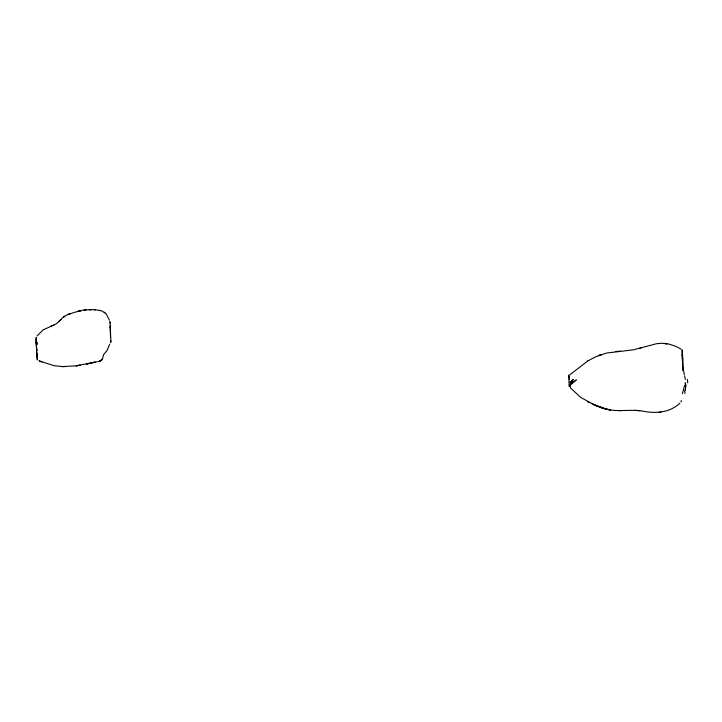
<?xml version="1.0" encoding="UTF-8"?>
<svg xmlns="http://www.w3.org/2000/svg" width="722" height="722" viewBox="0 0 722 722"><rect width="100%" height="100%" fill="white"/><g stroke="black" fill="none" stroke-linecap="round" stroke-linejoin="round"><path stroke-width="1.08" d="M36.1 340.062L36.425 346.822M36.262 339.584L36.199 342.878M36.109 339.656L36.262 337.454M110.042 323.023L110.024 321.795M682.786 370.657L682.94 359.782L682.146 349.845L682.146 355.269M110.89 341.136L110.042 321.904M110.899 340.983L110.881 341.217A6.66 1.787 77.7 0 1 110.899 341.524L110.755 342.192M685.756 386.622L685.837 385.927M685.331 390.539L685.891 384.167M110.737 342.3L110.547 341.172M569.315 386.45L569.36 384.664L569.965 384.925M685.052 392.272L684.799 393.418M570.263 384.664L570.443 386.487M38.943 360.801L53.816 365.63L62.489 366.605L76.189 365.828L99.753 361.244L102.461 358.978L103.589 354.628L107.009 350.594L109.681 344.132M102.136 359.529L101.739 360.034L102.461 358.978M570.317 383.59L573.06 379.501L570.958 382.326L573.06 379.501L571.49 381.649L572.338 380.485M571.21 382.01L571.806 381.216M37.093 335.91L43.365 329.719L52.174 325.884M571.508 381.622L571.003 382.317L571.643 381.469M571.066 382.218L571.373 381.803L570.687 382.66M571.337 384.339L573.503 382.254M569.694 374.908L587.78 360.937M573.412 382.335L576.346 379.907L571.31 383.382M679.998 403.057C669.953 412.785 655.233 413.832 642.21 411.017C628.736 408.905 614.648 412.984 601.597 407.722L606.092 409.04L592.284 403.968L594.612 405.051M587.564 361.072L595.686 356.794L606.525 353.049L633.356 349.827L656.794 343.672L661.93 343.275L669.041 344.114L675.837 346.325L681.162 349.159M50.35 326.452L56.524 323.673L62.913 317.527L66.289 315.297L73.978 312.455L84.275 309.909L95.512 309.702L102.073 310.992L106.197 313.908L109.482 320.279M53.094 325.559L54.006 325.171M601.309 354.61L598.628 355.603L601.399 354.574M99.753 361.244L100.809 360.792L98.598 361.496M639.71 348.157L641.966 347.453M92.822 362.706L95.133 362.137L86.351 364.068L89.582 363.428M658.762 412.334L661.027 412.118M615.667 351.533L620.243 351.181M619.097 410.674L620.397 410.674M62.498 366.605L64.881 366.595M634.864 410.322L639.746 410.719M40.64 361.56L41.831 362.038M594.522 405.006L580.678 397.362L570.335 387.804M587.455 401.558L589.703 402.759M104.338 312.247L104.943 312.707M569.297 386.45L569.198 384.636M684.402 374.926L682.922 367.426M684.664 376.144L685.322 379.456M682.886 367.2L682.263 358.762M569.288 379.474L569.225 378.77M569.162 384.185L569.08 382.687M569.162 377.922L568.945 375.765L569.026 381.216M36.605 349.403L36.84 352.562M36.885 353.329L36.993 354.637M37.066 355.594L37.3 359.953L36.921 353.97M36.714 350.829L36.344 345.161M569.044 381.64L569.071 382.272M110.159 326.958L110.52 336.894M685.214 382.452A13.889 7.175 77.5 0 1 685.34 383.978M687.272 379.348A25.983 16.994 74.2 0 1 687.741 382.813M682.146 358.193A15.631 0.785 86.7 0 1 682.028 354.403M681.216 401.17A14.972 1.435 -83.5 0 1 681.135 400.719M681.306 401.513A14.819 1.498 -82.2 0 1 681.207 401.288M684.609 385.214A30.45 3.087 -79.4 0 1 682.38 393.652M684.952 389.898A22.192 7.292 82.4 0 1 684.709 391.595M570.597 387.588A5.758 0.614 80.4 0 1 569.703 384.727M568.719 375.44A9.043 0.569 82.6 0 1 568.755 375.097M37.156 355.973A28.068 0.749 84.7 0 1 37.228 356.948M36.885 352.95A51 1.128 84.9 0 1 36.993 354.358M37.418 344.421A37.508 3.005 88.5 0 1 37.3 342.39M36.29 337.382A4.097 0.523 -89.2 0 1 36.271 339.602M36.407 340.405A14.178 5.171 70.1 0 1 36.407 340.008M36.073 344.331A44.322 5.379 81.9 0 1 35.947 341.93M36.66 347.833A34.214 0.767 86.8 0 1 36.849 350.675M110.24 327.671A30.441 0.993 86.7 0 1 110.177 325.938M60.892 319.557L58.852 321.723L60.883 319.575M574.161 381.442L573.656 381.803L574.161 381.442M64.529 316.308L63.707 316.886L64.529 316.308M70.052 313.736L68.139 314.458L70.052 313.736M81.054 310.523L77.886 311.363L81.054 310.523M79.916 365.269L76.171 365.819L79.898 365.278M85.936 309.747L84.284 309.918L85.936 309.747M90.972 309.603L89.329 309.621L90.963 309.603M95.503 309.711L94.365 309.648L95.503 309.711M666.785 343.717L664.303 343.41L666.785 343.717M610.577 409.952L605.948 409.004L610.487 409.943M99.735 310.27L99.717 310.27M601.634 407.768L597.076 406.044L601.616 407.768M40.062 361.289L39.502 361.054L40.062 361.289M596.95 406.017L594.711 405.051L597.013 406.053"/></g></svg>
